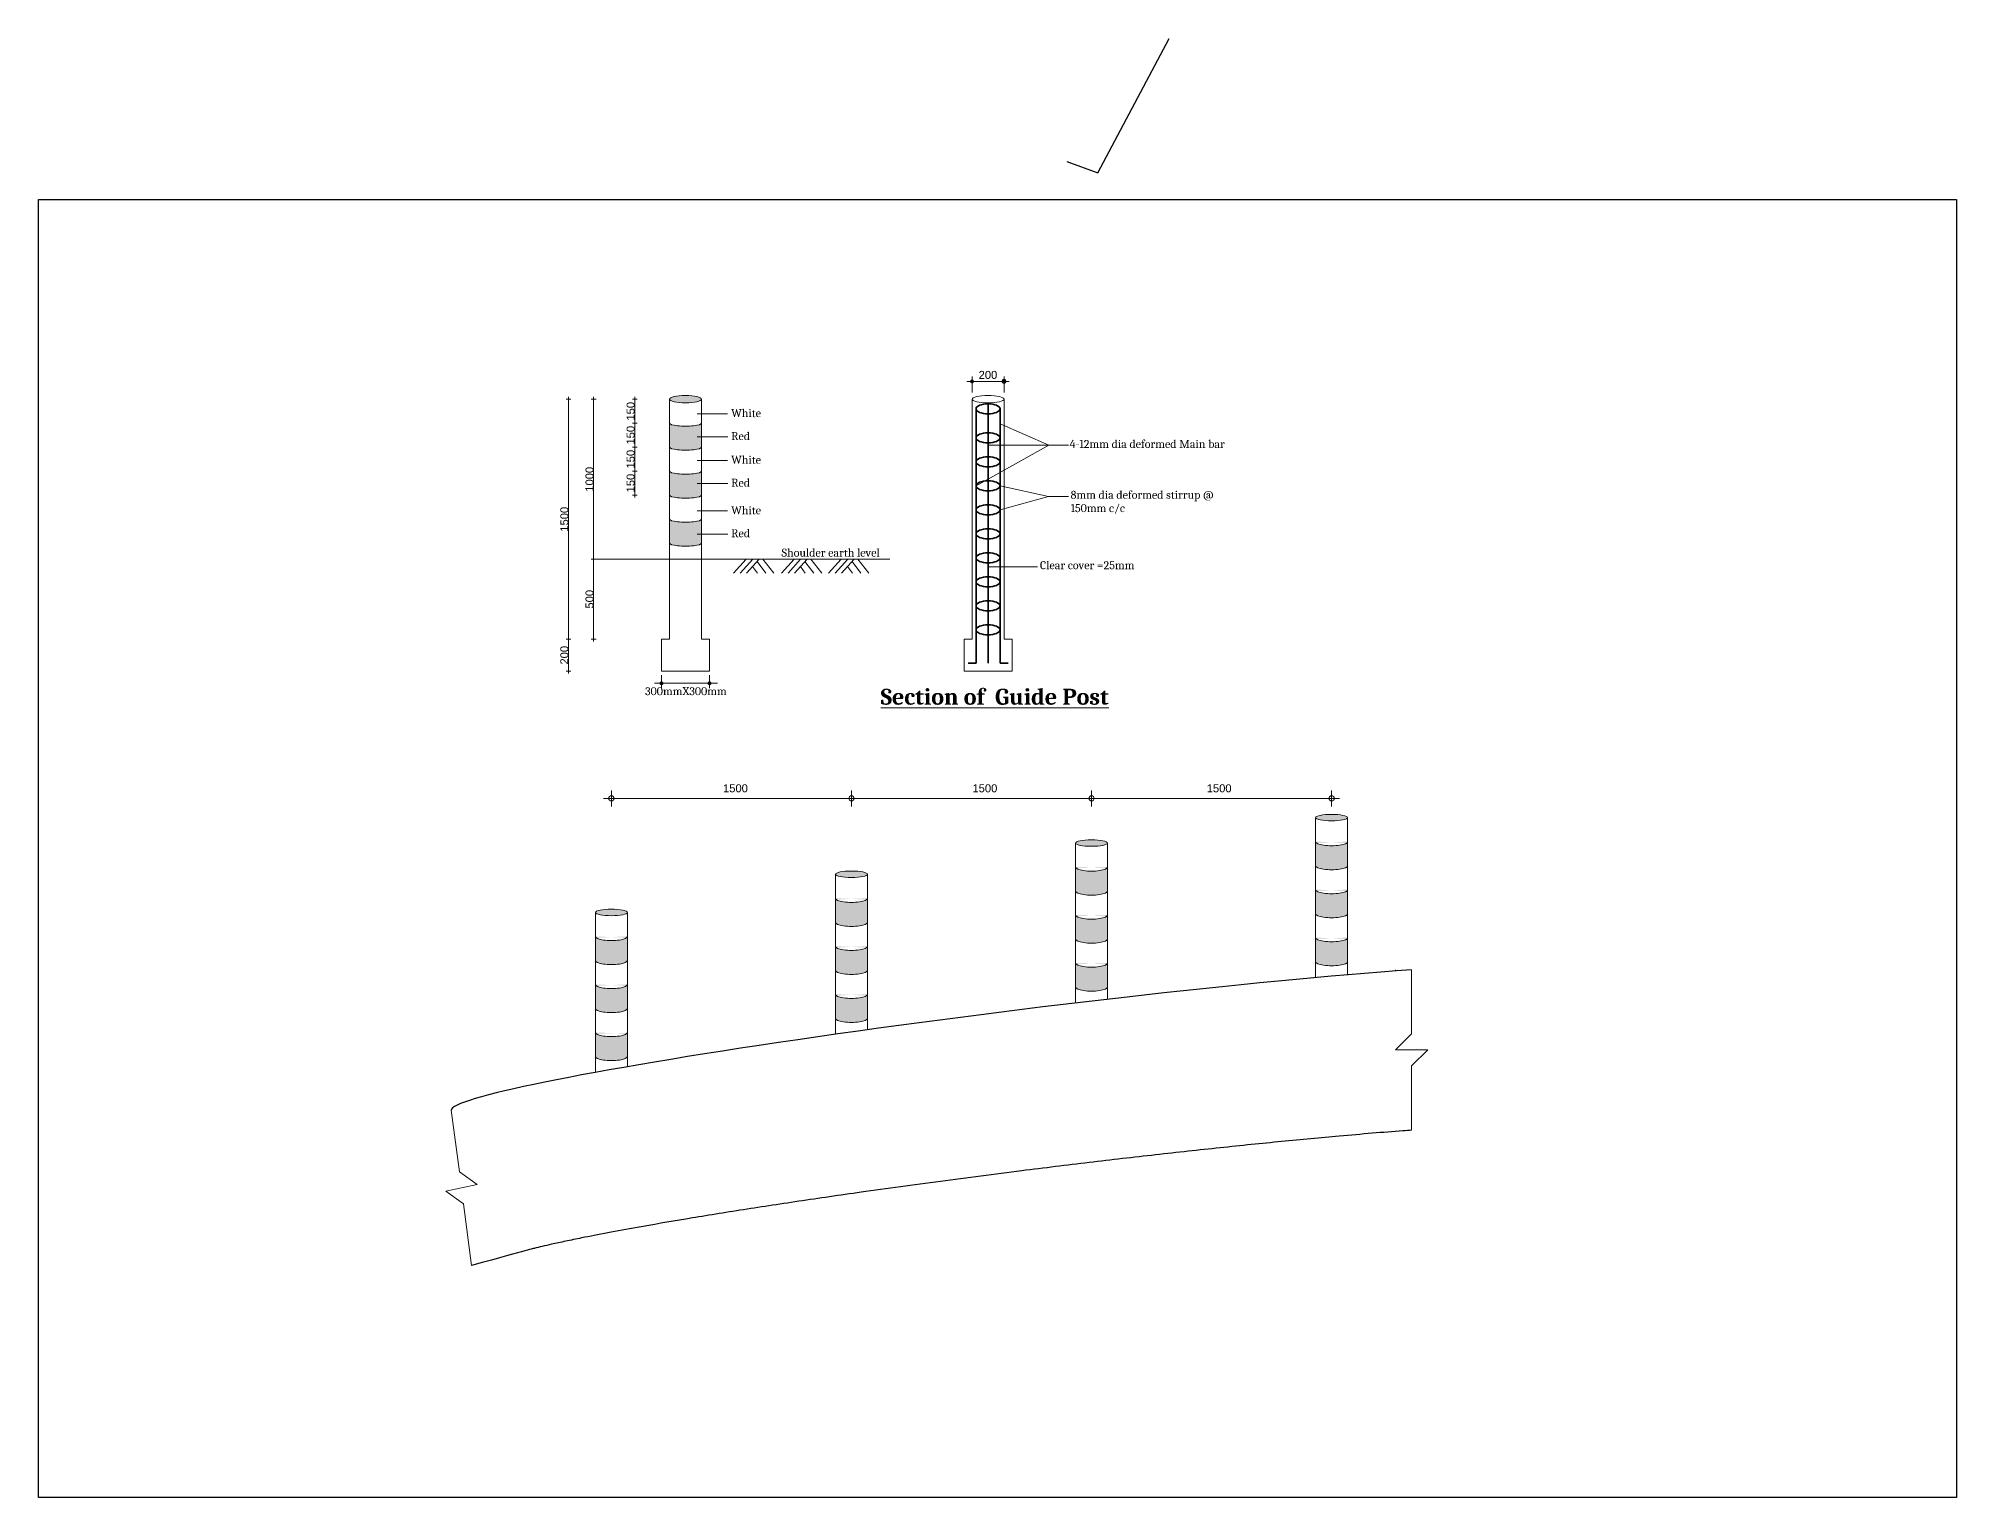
# Model space of a CAD drawing. Header units: millimetres. Extents: x 1231188 to 3899118, y -5478610 to -489530.
# Drawn here: x 2331313 to 2451162, y -3156262 to -3065056 of the extents above; entities that cross this region are included whole.
import ezdxf

# ---------------------------------------------------------------- set-up
doc = ezdxf.new("R2010")
doc.units = ezdxf.units.MM
doc.header["$LTSCALE"] = 25
doc.header["$MEASUREMENT"] = 0
doc.header["$PDMODE"] = 3
doc.layers.get('0').update_dxf_attribs({"lineweight": 13})
doc.layers.get('Defpoints').update_dxf_attribs({"color": 230, "lineweight": 9})
doc.layers.add('DIM', color=8, linetype='Continuous', lineweight=13)
doc.styles.add('SERIFA', font='arial.ttf')
doc.styles.add('style1', font='arial.ttf')
doc.dimstyles.get("Standard").update_dxf_attribs({"dimscale": 0, "dimtxt": 8, "dimasz": 7, "dimexe": 1, "dimexo": 1, "dimgap": 0.25, "dimtad": 1, "dimlfac": 0.0254, "dimzin": 3, "dimdsep": 46, "dimtxsty": 'SERIFA', "dimblk": 'D', "dimcen": 1, "dimse1": 1, "dimse2": 1, "dimclrd": 256, "dimclre": 256, "dimclrt": 6, "dimadec": 0, "dimazin": 0, "dimtfac": 1, "dimtofl": 0, "dimtmove": 2, "dimatfit": 3, "dimldrblk": 'D', "dimfxl": 1, "dimfrac": 1, "dimtolj": 1, "dimtzin": 3, "dimlwd": -1, "dimlwe": -1, "dimarcsym": 0})

# ---------------------------------------------------------------- blocks, each defined once
blk = doc.blocks.new('D')
at = {"layer": 'DIM'}
for p, q in [((-1, 0), (1, 0)), ((0, 1), (0, -1))]:
    blk.add_line(p, q, dxfattribs=at)
at = {"layer": 'DIM', "color": 6, "const_width": 0.25}
blk.add_lwpolyline([(-0.125, 0, 1), (0.125, 0, 1)], format="xyb", close=True, dxfattribs=at)
blk = doc.blocks.new('*D72')
at = {"transparency": 16777216}
blk.add_line((2368573, -3087765), (2368573, -3088961), dxfattribs=at)
at = {"layer": 'Defpoints', "color": 0, "lineweight": -2, "transparency": 16777216}
for p in [(2370743, -3087615), (2368573, -3089111), (2370743, -3089111)]:
    blk.add_point(p, dxfattribs=at)
at = {"transparency": 16777216, "xscale": 150, "yscale": 150, "zscale": 150}
for p, rotation in [((2368573, -3087615), 90), ((2368573, -3089111), 270)]:
    blk.add_blockref('D', p, dxfattribs=dict(at, rotation=rotation))
at = {"color": 6, "transparency": 16777216, "insert": (2368318, -3088363), "char_height": 500, "attachment_point": 5, "rotation": 90, "style": 'SERIFA'}
blk.add_mtext('\\A1;150', dxfattribs=at)
blk = doc.blocks.new('*D67')
at = {"transparency": 16777216}
blk.add_line((2368573, -3089261), (2368573, -3090457), dxfattribs=at)
at = {"layer": 'Defpoints', "color": 0, "lineweight": -2, "transparency": 16777216}
for p in [(2370743, -3089111), (2368573, -3090607), (2370743, -3090607)]:
    blk.add_point(p, dxfattribs=at)
at = {"transparency": 16777216, "xscale": 150, "yscale": 150, "zscale": 150}
for p, rotation in [((2368573, -3089111), 90), ((2368573, -3090607), 270)]:
    blk.add_blockref('D', p, dxfattribs=dict(at, rotation=rotation))
at = {"color": 6, "transparency": 16777216, "insert": (2368318, -3089859), "char_height": 500, "attachment_point": 5, "rotation": 90, "style": 'SERIFA'}
blk.add_mtext('\\A1;150', dxfattribs=at)
blk = doc.blocks.new('*D68')
at = {"transparency": 16777216}
blk.add_line((2368573, -3090757), (2368573, -3091954), dxfattribs=at)
at = {"layer": 'Defpoints', "color": 0, "lineweight": -2, "transparency": 16777216}
for p in [(2370743, -3090607), (2368573, -3092104), (2370743, -3092104)]:
    blk.add_point(p, dxfattribs=at)
at = {"transparency": 16777216, "xscale": 150, "yscale": 150, "zscale": 150}
for p, rotation in [((2368573, -3090607), 90), ((2368573, -3092104), 270)]:
    blk.add_blockref('D', p, dxfattribs=dict(at, rotation=rotation))
at = {"color": 6, "transparency": 16777216, "insert": (2368318, -3091356), "char_height": 500, "attachment_point": 5, "rotation": 90, "style": 'SERIFA'}
blk.add_mtext('\\A1;150', dxfattribs=at)
blk = doc.blocks.new('*D69')
at = {"transparency": 16777216}
blk.add_line((2368573, -3092254), (2368573, -3093450), dxfattribs=at)
at = {"layer": 'Defpoints', "color": 0, "lineweight": -2, "transparency": 16777216}
for p in [(2370743, -3092104), (2368573, -3093600), (2370743, -3093600)]:
    blk.add_point(p, dxfattribs=at)
at = {"transparency": 16777216, "xscale": 150, "yscale": 150, "zscale": 150}
for p, rotation in [((2368573, -3092104), 90), ((2368573, -3093600), 270)]:
    blk.add_blockref('D', p, dxfattribs=dict(at, rotation=rotation))
at = {"color": 6, "transparency": 16777216, "insert": (2368318, -3092852), "char_height": 500, "attachment_point": 5, "rotation": 90, "style": 'SERIFA'}
blk.add_mtext('\\A1;150', dxfattribs=at)
blk = doc.blocks.new('*D73')
at = {"transparency": 16777216}
blk.add_line((2366003, -3087765), (2366003, -3097461), dxfattribs=at)
at = {"layer": 'Defpoints', "color": 0, "lineweight": -2, "transparency": 16777216}
for p in [(2368253, -3087615), (2366003, -3097611), (2370743, -3097611)]:
    blk.add_point(p, dxfattribs=at)
at = {"transparency": 16777216, "xscale": 150, "yscale": 150, "zscale": 150}
for p, rotation in [((2366003, -3087615), 90), ((2366003, -3097611), 270)]:
    blk.add_blockref('D', p, dxfattribs=dict(at, rotation=rotation))
at = {"color": 6, "transparency": 16777216, "insert": (2365748, -3092613), "char_height": 500, "attachment_point": 5, "rotation": 90, "style": 'SERIFA'}
blk.add_mtext('\\A1;1000', dxfattribs=at)
blk = doc.blocks.new('*D74')
at = {"transparency": 16777216}
blk.add_line((2366003, -3097761), (2366003, -3102461), dxfattribs=at)
at = {"layer": 'Defpoints', "color": 0, "lineweight": -2, "transparency": 16777216}
for p in [(2370743, -3097611), (2366003, -3102611), (2368258, -3102611)]:
    blk.add_point(p, dxfattribs=at)
at = {"transparency": 16777216, "xscale": 150, "yscale": 150, "zscale": 150}
for p, rotation in [((2366003, -3097611), 90), ((2366003, -3102611), 270)]:
    blk.add_blockref('D', p, dxfattribs=dict(at, rotation=rotation))
at = {"color": 6, "transparency": 16777216, "insert": (2365748, -3100111), "char_height": 500, "attachment_point": 5, "rotation": 90, "style": 'SERIFA'}
blk.add_mtext('\\A1;500', dxfattribs=at)
blk = doc.blocks.new('*D70')
at = {"transparency": 16777216}
blk.add_line((2364433, -3087765), (2364433, -3102461), dxfattribs=at)
at = {"layer": 'Defpoints', "color": 0, "lineweight": -2, "transparency": 16777216}
for p in [(2370743, -3087615), (2364433, -3102611), (2368263, -3102611)]:
    blk.add_point(p, dxfattribs=at)
at = {"transparency": 16777216, "xscale": 150, "yscale": 150, "zscale": 150}
for p, rotation in [((2364433, -3087615), 90), ((2364433, -3102611), 270)]:
    blk.add_blockref('D', p, dxfattribs=dict(at, rotation=rotation))
at = {"color": 6, "transparency": 16777216, "insert": (2364178, -3095113), "char_height": 500, "attachment_point": 5, "rotation": 90, "style": 'SERIFA'}
blk.add_mtext('\\A1;1500', dxfattribs=at)
blk = doc.blocks.new('*D71')
at = {"transparency": 16777216}
blk.add_line((2364433, -3102761), (2364433, -3104461), dxfattribs=at)
at = {"layer": 'Defpoints', "color": 0, "lineweight": -2, "transparency": 16777216}
for p in [(2368373, -3102611), (2364433, -3104611), (2366673, -3104611)]:
    blk.add_point(p, dxfattribs=at)
at = {"transparency": 16777216, "xscale": 150, "yscale": 150, "zscale": 150}
for p, rotation in [((2364433, -3102611), 90), ((2364433, -3104611), 270)]:
    blk.add_blockref('D', p, dxfattribs=dict(at, rotation=rotation))
at = {"color": 6, "transparency": 16777216, "insert": (2364178, -3103611), "char_height": 500, "attachment_point": 5, "rotation": 90, "style": 'SERIFA'}
blk.add_mtext('\\A1;200', dxfattribs=at)

msp = doc.modelspace()

# ---------------------------------------------------------------- hatches: boundary and pattern name
h = msp.add_hatch(color=256)
h.set_gradient(one_color=1, tint=1)
h.paths.add_polyline_path([(2389646.16807, -3086620.92702, 0.4142135624), (2389768.37091, -3086498.72418), (2389646.16807, -3086498.72418)])
h.paths.add_polyline_path([(2389646.16807, -3086498.72418), (2389523.96524, -3086498.72418, 0.4142135624), (2389646.16807, -3086620.92702)])
h.paths.add_polyline_path([(2389646.16807, -3086376.52135, 0.4142135624), (2389523.96524, -3086498.72418), (2389646.16807, -3086498.72418)])
h.paths.add_polyline_path([(2389646.16807, -3086498.72418), (2389768.37091, -3086498.72418, 0.4142135624), (2389646.16807, -3086376.52135)])
h = msp.add_hatch(color=256)
h.set_gradient(one_color=1, tint=1)
h.paths.add_polyline_path([(2391646.16807, -3086620.92702, 0.4142135624), (2391768.37091, -3086498.72418), (2391646.16807, -3086498.72418)])
h.paths.add_polyline_path([(2391646.16807, -3086498.72418), (2391523.96524, -3086498.72418, 0.4142135624), (2391646.16807, -3086620.92702)])
h.paths.add_polyline_path([(2391646.16807, -3086376.52135, 0.4142135624), (2391523.96524, -3086498.72418), (2391646.16807, -3086498.72418)])
h.paths.add_polyline_path([(2391646.16807, -3086498.72418), (2391768.37091, -3086498.72418, 0.4142135624), (2391646.16807, -3086376.52135)])
h = msp.add_hatch(color=256)
h.set_gradient(color1=(0, 5, 5), one_color=1, tint=1)
edge = h.paths.add_edge_path()
edge.add_ellipse((2371743.37091, -3087611.13127), major_axis=(1000, 0), ratio=0.2302164518, start_angle=0, end_angle=360)
edge = h.paths.add_edge_path()
edge.add_ellipse((2371743.37091, -3090611.13127), major_axis=(1000, 0), ratio=0.1797993077, start_angle=180, end_angle=360)
edge.add_line((2372743.37091, -3090611.13127), (2372743.37091, -3089123.70662))
edge.add_ellipse((2371743.37091, -3089111.13127), major_axis=(1000, 0), ratio=0.1797993077, start_angle=180, end_angle=360, ccw=False)
edge.add_line((2370743.37091, -3089123.70662), (2370743.37091, -3090611.13127))
edge = h.paths.add_edge_path()
edge.add_ellipse((2371743.37091, -3093611.13127), major_axis=(1000, 0), ratio=0.1797993077, start_angle=180, end_angle=360)
edge.add_line((2372743.37091, -3093611.13127), (2372743.37091, -3092123.70662))
edge.add_ellipse((2371743.37091, -3092111.13127), major_axis=(1000, 0), ratio=0.1797993077, start_angle=180, end_angle=360, ccw=False)
edge.add_line((2370743.37091, -3092123.70662), (2370743.37091, -3093611.13127))
edge = h.paths.add_edge_path()
edge.add_ellipse((2371743.37091, -3095111.13127), major_axis=(1000, 0), ratio=0.1797993077, start_angle=180, end_angle=360, ccw=False)
edge.add_line((2370743.37091, -3095123.70662), (2370743.37091, -3096611.13127))
edge.add_ellipse((2371743.37091, -3096611.13127), major_axis=(1000, 0), ratio=0.1797993077, start_angle=180, end_angle=360)
edge.add_line((2372743.37091, -3096611.13127), (2372743.37091, -3095123.70662))
h = msp.add_hatch(color=256)
h.set_gradient(one_color=1, tint=1)
h.paths.add_polyline_path([(2370243.37091, -3105485.92702, 0.4142135624), (2370365.57375, -3105363.72418), (2370243.37091, -3105363.72418)])
h.paths.add_polyline_path([(2370243.37091, -3105363.72418), (2370121.16807, -3105363.72418, 0.4142135624), (2370243.37091, -3105485.92702)])
h.paths.add_polyline_path([(2370243.37091, -3105241.52135, 0.4142135624), (2370121.16807, -3105363.72418), (2370243.37091, -3105363.72418)])
h.paths.add_polyline_path([(2370243.37091, -3105363.72418), (2370365.57375, -3105363.72418, 0.4142135624), (2370243.37091, -3105241.52135)])
h = msp.add_hatch(color=256)
h.set_gradient(one_color=1, tint=1)
h.paths.add_polyline_path([(2373243.37091, -3105485.92702, 0.4142135624), (2373365.57375, -3105363.72418), (2373243.37091, -3105363.72418)])
h.paths.add_polyline_path([(2373243.37091, -3105363.72418), (2373121.16807, -3105363.72418, 0.4142135624), (2373243.37091, -3105485.92702)])
h.paths.add_polyline_path([(2373243.37091, -3105241.52135, 0.4142135624), (2373121.16807, -3105363.72418), (2373243.37091, -3105363.72418)])
h.paths.add_polyline_path([(2373243.37091, -3105363.72418), (2373365.57375, -3105363.72418, 0.4142135624), (2373243.37091, -3105241.52135)])
h = msp.add_hatch(color=256)
h.set_gradient(color1=(0, 5, 5), one_color=1, tint=1)
edge = h.paths.add_edge_path()
edge.add_ellipse((2412113.37091, -3113761.21462), major_axis=(1000, 0), ratio=0.2025382197, start_angle=0, end_angle=360)
edge = h.paths.add_edge_path()
edge.add_ellipse((2412113.37091, -3115261.21462), major_axis=(-1000, 0), ratio=0.2575382197, start_angle=360, end_angle=540, ccw=False)
edge.add_line((2411113.37091, -3115340.97488), (2411113.37091, -3116761.21462))
edge.add_ellipse((2412113.37091, -3116761.21462), major_axis=(-1000, 0), ratio=0.2575382197, start_angle=360, end_angle=540)
edge.add_line((2413113.37091, -3116761.21462), (2413113.37091, -3115340.97488))
edge = h.paths.add_edge_path()
edge.add_ellipse((2412113.37091, -3119761.21462), major_axis=(-1000, 0), ratio=0.2575382197, start_angle=360, end_angle=540)
edge.add_line((2413113.37091, -3119761.21462), (2413113.37091, -3118340.97488))
edge.add_ellipse((2412113.37091, -3118261.21462), major_axis=(-1000, 0), ratio=0.2575382197, start_angle=360, end_angle=540, ccw=False)
edge.add_line((2411113.37091, -3118340.97488), (2411113.37091, -3119761.21462))
edge = h.paths.add_edge_path()
edge.add_ellipse((2412113.37091, -3121261.21462), major_axis=(-1000, 0), ratio=0.2575382197, start_angle=360, end_angle=540, ccw=False)
edge.add_line((2411113.37091, -3121340.97488), (2411113.37091, -3122761.21462))
edge.add_ellipse((2412113.37091, -3122761.21462), major_axis=(-1000, 0), ratio=0.2575382197, start_angle=360, end_angle=540)
edge.add_line((2413113.37091, -3122761.21462), (2413113.37091, -3121340.97488))
h = msp.add_hatch(color=256)
h.set_gradient(color1=(0, 5, 5), one_color=1, tint=1)
edge = h.paths.add_edge_path()
edge.add_ellipse((2397113.37091, -3115350.19182), major_axis=(1000, 0), ratio=0.2025382197, start_angle=0, end_angle=360)
edge = h.paths.add_edge_path()
edge.add_ellipse((2397113.37091, -3118350.19182), major_axis=(-1000, 0), ratio=0.2575382197, start_angle=360, end_angle=540)
edge.add_line((2398113.37091, -3118350.19182), (2398113.37091, -3116929.95208))
edge.add_ellipse((2397113.37091, -3116850.19182), major_axis=(-1000, 0), ratio=0.2575382197, start_angle=360, end_angle=540, ccw=False)
edge.add_line((2396113.37091, -3116929.95208), (2396113.37091, -3118350.19182))
edge = h.paths.add_edge_path()
edge.add_ellipse((2397113.37091, -3119850.19182), major_axis=(-1000, 0), ratio=0.2575382197, start_angle=360, end_angle=540, ccw=False)
edge.add_line((2396113.37091, -3119929.95208), (2396113.37091, -3121350.19182))
edge.add_ellipse((2397113.37091, -3121350.19182), major_axis=(-1000, 0), ratio=0.2575382197, start_angle=360, end_angle=540)
edge.add_line((2398113.37091, -3121350.19182), (2398113.37091, -3119929.95208))
edge = h.paths.add_edge_path()
edge.add_ellipse((2397113.37091, -3122850.19182), major_axis=(-1000, 0), ratio=0.2575382197, start_angle=360, end_angle=540, ccw=False)
edge.add_line((2396113.37091, -3122929.95208), (2396113.37091, -3124350.19182))
edge.add_ellipse((2397113.37091, -3124350.19182), major_axis=(-1000, 0), ratio=0.2575382197, start_angle=360, end_angle=540)
edge.add_line((2398113.37091, -3124350.19182), (2398113.37091, -3122929.95208))
h = msp.add_hatch(color=256)
h.set_gradient(color1=(0, 5, 5), one_color=1, tint=1)
edge = h.paths.add_edge_path()
edge.add_ellipse((2382113.37091, -3117301.96309), major_axis=(1000, 0), ratio=0.2025382197, start_angle=0, end_angle=360)
edge = h.paths.add_edge_path()
edge.add_ellipse((2382113.37091, -3118801.96309), major_axis=(-1000, 0), ratio=0.2575382197, start_angle=360, end_angle=540, ccw=False)
edge.add_line((2381113.37091, -3118881.72335), (2381113.37091, -3120301.96309))
edge.add_ellipse((2382113.37091, -3120301.96309), major_axis=(-1000, 0), ratio=0.2575382197, start_angle=360, end_angle=540)
edge.add_line((2383113.37091, -3120301.96309), (2383113.37091, -3118881.72335))
edge = h.paths.add_edge_path()
edge.add_ellipse((2382113.37091, -3123301.96309), major_axis=(-1000, 0), ratio=0.2575382197, start_angle=360, end_angle=540)
edge.add_line((2383113.37091, -3123301.96309), (2383113.37091, -3121881.72335))
edge.add_ellipse((2382113.37091, -3121801.96309), major_axis=(-1000, 0), ratio=0.2575382197, start_angle=360, end_angle=540, ccw=False)
edge.add_line((2381113.37091, -3121881.72335), (2381113.37091, -3123301.96309))
edge = h.paths.add_edge_path()
edge.add_ellipse((2382113.37091, -3124801.96309), major_axis=(-1000, 0), ratio=0.2575382197, start_angle=360, end_angle=540, ccw=False)
edge.add_line((2381113.37091, -3124881.72335), (2381113.37091, -3126301.96309))
edge.add_ellipse((2382113.37091, -3126301.96309), major_axis=(-1000, 0), ratio=0.2575382197, start_angle=360, end_angle=540)
edge.add_line((2383113.37091, -3126301.96309), (2383113.37091, -3124881.72335))
h = msp.add_hatch(color=256)
h.set_gradient(color1=(0, 5, 5), one_color=1, tint=1)
edge = h.paths.add_edge_path()
edge.add_ellipse((2367113.37091, -3119686.2723), major_axis=(1000, 0), ratio=0.2025382197, start_angle=0, end_angle=360)
edge = h.paths.add_edge_path()
edge.add_ellipse((2367113.37091, -3121186.2723), major_axis=(-1000, 0), ratio=0.2575382197, start_angle=360, end_angle=540, ccw=False)
edge.add_line((2366113.37091, -3121266.03256), (2366113.37091, -3122686.2723))
edge.add_ellipse((2367113.37091, -3122686.2723), major_axis=(-1000, 0), ratio=0.2575382197, start_angle=360, end_angle=540)
edge.add_line((2368113.37091, -3122686.2723), (2368113.37091, -3121266.03256))
edge = h.paths.add_edge_path()
edge.add_ellipse((2367113.37091, -3125686.2723), major_axis=(-1000, 0), ratio=0.2575382197, start_angle=360, end_angle=540)
edge.add_line((2368113.37091, -3125686.2723), (2368113.37091, -3124266.03256))
edge.add_ellipse((2367113.37091, -3124186.2723), major_axis=(-1000, 0), ratio=0.2575382197, start_angle=360, end_angle=540, ccw=False)
edge.add_line((2366113.37091, -3124266.03256), (2366113.37091, -3125686.2723))
edge = h.paths.add_edge_path()
edge.add_ellipse((2367113.37091, -3128686.2723), major_axis=(-1000, 0), ratio=0.2575382197, start_angle=360, end_angle=540)
edge.add_line((2368113.37091, -3128686.2723), (2368113.37091, -3127270.50735))
edge.add_ellipse((2367113.91807, -3127186.2723), major_axis=(-1000, 0), ratio=0.2575382197, start_angle=360, end_angle=538.1045335193, ccw=False)
edge.add_line((2366113.37091, -3127264.95478), (2366113.37091, -3128686.2723))

# ---------------------------------------------------------------- linework, layer by layer
for p, q in [((2389318.37091, -3086498.72418), (2391958.37091, -3086498.72418)), ((2389646.16807, -3087198.72418), (2389646.16807, -3086198.72418)), ((2391646.16807, -3087198.72418), (2391646.16807, -3086198.72418)), ((2370743.37091, -3102611.13127), (2370743.37091, -3087611.13127)), ((2372743.37091, -3102611.13127), (2372743.37091, -3087611.13127)), ((2389646.16807, -3102611.13127), (2389646.16807, -3087611.13127)), ((2391646.16807, -3102611.13127), (2391646.16807, -3087611.13127)), ((2372471.54123, -3088516.15918), (2374377.09298, -3088516.15918)), ((2391396.16807, -3089146.7063), (2394443.1042, -3090478.54412)), ((2372473.08169, -3089966.2711), (2374395.90636, -3089966.2711)), ((2389896.16807, -3093022.44843), (2394443.1042, -3090478.54412)), ((2394443.1042, -3090478.54412), (2390646.16807, -3090478.54412)), ((2394443.1042, -3090478.54412), (2395670.33932, -3090478.54412)), ((2372471.54123, -3091431.63915), (2374377.09298, -3091431.63915)), ((2372473.08169, -3092881.75107), (2374395.90636, -3092881.75107)), ((2391396.16807, -3093022.44949), (2394432.37858, -3093683.23518)), ((2391396.16807, -3094522.44953), (2394432.37858, -3093683.23518)), ((2394432.37858, -3093683.23518), (2395664.38314, -3093683.23518)), ((2372471.54123, -3094588.57668), (2374377.09298, -3094588.57668)), ((2372473.08169, -3096038.6886), (2374395.90636, -3096038.6886)), ((2366034.62091, -3097611.13127), (2380110.83425, -3097611.13127)), ((2375537.79103, -3097611.13127), (2374752.4766, -3098476.80337)), ((2375942.84247, -3097611.13127), (2375157.52804, -3098476.80337)), ((2376347.89391, -3097611.13127), (2375562.57948, -3098476.80337)), ((2375934.10151, -3098067.26518), (2376238.02954, -3098476.80337)), ((2376215.6232, -3097756.93664), (2376764.39183, -3098476.80337)), ((2376578.96871, -3097611.13127), (2377266.82884, -3098476.80337)), ((2378529.3569, -3097611.13127), (2377744.04247, -3098476.80337)), ((2378934.40834, -3097611.13127), (2378149.09391, -3098476.80337)), ((2379339.45978, -3097611.13127), (2378554.14535, -3098476.80337)), ((2378925.66738, -3098067.26518), (2379229.59541, -3098476.80337)), ((2379207.18907, -3097756.93664), (2379755.9577, -3098476.80337)), ((2379570.53458, -3097611.13127), (2380258.39471, -3098476.80337)), ((2380110.83425, -3097611.13127), (2384502.81519, -3097611.13127)), ((2381472.56524, -3097611.13127), (2380687.25081, -3098476.80337)), ((2381877.61668, -3097611.13127), (2381092.30225, -3098476.80337)), ((2382282.66812, -3097611.13127), (2381497.35369, -3098476.80337)), ((2381868.87571, -3098067.26518), (2382172.80374, -3098476.80337)), ((2382150.3974, -3097756.93664), (2382699.16604, -3098476.80337)), ((2382513.74292, -3097611.13127), (2383201.60304, -3098476.80337)), ((2390646.16807, -3098085.24632), (2393732.07368, -3098085.24632)), ((2370243.37091, -3102611.13127), (2370743.37091, -3102611.13127)), ((2370243.37091, -3104611.13127), (2370243.37091, -3102611.13127)), ((2372743.37091, -3102611.13127), (2373243.37091, -3102611.13127)), ((2373243.37091, -3104611.13127), (2373243.37091, -3102611.13127)), ((2389146.16807, -3102611.13127), (2389646.16807, -3102611.13127)), ((2389146.16807, -3104611.13127), (2389146.16807, -3102611.13127)), ((2391646.16807, -3102611.13127), (2392146.16807, -3102611.13127)), ((2392146.16807, -3104611.13127), (2392146.16807, -3102611.13127)), ((2370243.37091, -3104611.13127), (2373243.37091, -3104611.13127)), ((2370243.37091, -3104863.72418), (2370243.37091, -3105663.72418)), ((2373243.37091, -3104863.72418), (2373243.37091, -3105663.72418)), ((2389146.16807, -3104611.13127), (2392146.16807, -3104611.13127)), ((2369803.37091, -3105363.72418), (2373753.37091, -3105363.72418)), ((2367113.37091, -3113058.6764), (2367113.37091, -3112058.6764)), ((2382113.37091, -3113058.6764), (2382113.37091, -3112058.6764)), ((2397113.37091, -3113058.6764), (2397113.37091, -3112058.6764)), ((2412113.37091, -3113058.6764), (2412113.37091, -3112058.6764)), ((2412613.37091, -3112558.6764), (2366613.37091, -3112558.6764)), ((2411113.37091, -3123761.21462), (2411113.37091, -3113761.21462)), ((2413113.37091, -3123584.83693), (2413113.37091, -3113761.21462)), ((2396113.37091, -3125350.19182), (2396113.37091, -3115350.19182)), ((2398113.37091, -3125115.88704), (2398113.37091, -3115350.19182)), ((2381113.37091, -3127301.96309), (2381113.37091, -3117301.96309)), ((2383113.37091, -3127021.24752), (2383113.37091, -3117301.96309)), ((2366113.37091, -3129686.2723), (2366113.37091, -3119686.2723)), ((2368113.37091, -3129329.64723), (2368113.37091, -3119686.2723)), ((2416113.37091, -3123343.00426), (2416113.37091, -3123269.6832)), ((2417113.37091, -3127282.90723), (2417113.37091, -3123269.6832)), ((2368112.82375, -3125694.79066), (2368113.37091, -3125694.79066)), ((2417113.37091, -3127282.90723), (2416113.37091, -3128282.90723)), ((2417113.37091, -3128282.90723), (2416113.37091, -3128282.90723)), ((2416113.37091, -3128282.90723), (2418113.37091, -3128282.90723)), ((2418113.37091, -3128282.90723), (2417113.37091, -3129282.90723)), ((2417113.37091, -3133296.13127), (2417113.37091, -3129282.90723)), ((2357113.37091, -3132048.92503), (2357618.26403, -3135906.53824)), ((2358729.50279, -3136691.28973), (2357618.26403, -3135906.53824)), ((2356767.42504, -3137111.35949), (2358729.50279, -3136691.28973)), ((2357878.6638, -3137896.11097), (2356767.42504, -3137111.35949)), ((2357878.6638, -3137896.11097), (2358383.55692, -3141753.72418))]:
    msp.add_line(p, q)
at = {"lineweight": 35}
for p, q in [((2389896.16807, -3104111.13127), (2389896.16807, -3088210.67396)), ((2390646.16807, -3104111.13127), (2390646.16807, -3087898.89844)), ((2391396.16807, -3104111.13127), (2391396.16807, -3088210.6729)), ((2389396.16807, -3104111.13127), (2389896.16807, -3104111.13127)), ((2391396.16807, -3104111.13127), (2391896.16807, -3104111.13127))]:
    msp.add_line(p, q, dxfattribs=at)
for centre, radius in [((2391646.16807, -3086498.72418), 122.20284), ((2367113.37091, -3112558.6764), 162.45486), ((2382113.37091, -3112558.6764), 162.45486), ((2397113.37091, -3112558.6764), 162.45486), ((2412113.37091, -3112558.6764), 162.45486)]:
    msp.add_circle(centre, radius)
for centre, ratio in [((2371743.37091, -3087611.13127), 0.2302164518), ((2390646.16807, -3087611.13127), 0.2302164518), ((2412113.37091, -3113761.21462), 0.2025382197), ((2397113.37091, -3115350.19182), 0.2025382197), ((2382113.37091, -3117301.96309), 0.2025382197), ((2367113.37091, -3119686.2723), 0.2025382197)]:
    msp.add_ellipse(centre, major_axis=(1000, 0), ratio=ratio)
for centre in [(2390646.16807, -3088210.67396), (2390646.16807, -3090022.44843), (2390646.16807, -3091522.44843), (2390646.16807, -3093022.44843), (2390646.16807, -3094522.44843), (2390646.16807, -3096022.44843), (2390646.16807, -3097522.44843), (2390646.16807, -3099022.44843), (2390646.16807, -3100522.44843), (2390646.16807, -3102022.44843)]:
    msp.add_ellipse(centre, major_axis=(750, 0), ratio=0.415700699, dxfattribs=at)
for centre, major_axis, ratio, start_param, end_param in [((2371743.37091, -3089111.13127), (1000, 0), 0.1797993077, 3.1415926536, 6.2831853072), ((2371743.37091, -3090611.13127), (1000, 0), 0.1797993077, 3.1415926536, 6.2831853072), ((2371743.37091, -3092111.13127), (1000, 0), 0.1797993077, 3.1415926536, 6.2831853072), ((2371743.37091, -3093611.13127), (1000, 0), 0.1797993077, 3.1415926536, 6.2831853072), ((2371743.37091, -3095111.13127), (1000, 0), 0.1797993077, 3.1415926536, 6.2831853072), ((2371743.37091, -3096611.13127), (1000, 0), 0.1797993077, 3.1415926536, 6.2831853072), ((2412113.37091, -3115261.21462), (-1000, 0), 0.2575382197, 6.2831853072, 9.4247779608), ((2397113.37091, -3116850.19182), (-1000, 0), 0.2575382197, 6.2831853072, 9.4247779608), ((2412113.37091, -3116761.21462), (-1000, 0), 0.2575382197, 6.2831853072, 9.4247779608), ((2397113.37091, -3118350.19182), (-1000, 0), 0.2575382197, 6.2831853072, 9.4247779608), ((2412113.37091, -3118261.21462), (-1000, 0), 0.2575382197, 6.2831853072, 9.4247779608), ((2382113.37091, -3118801.96309), (-1000, 0), 0.2575382197, 6.2831853072, 9.4247779608), ((2382113.37091, -3120301.96309), (-1000, 0), 0.2575382197, 6.2831853072, 9.4247779608), ((2397113.37091, -3119850.19182), (-1000, 0), 0.2575382197, 6.2831853072, 9.4247779608), ((2412113.37091, -3119761.21462), (-1000, 0), 0.2575382197, 6.2831853072, 9.4247779608), ((2367113.37091, -3121186.2723), (-1000, 0), 0.2575382197, 6.2831853072, 9.4247779608), ((2382113.37091, -3121801.96309), (-1000, 0), 0.2575382197, 6.2831853072, 9.4247779608), ((2397113.37091, -3121350.19182), (-1000, 0), 0.2575382197, 6.2831853072, 9.4247779608), ((2412113.37091, -3121261.21462), (-1000, 0), 0.2575382197, 6.2831853072, 9.4247779608), ((2367113.37091, -3122686.2723), (-1000, 0), 0.2575382197, 6.2831853072, 9.4247779608), ((2397113.37091, -3122850.19182), (-1000, 0), 0.2575382197, 6.2831853072, 9.4247779608), ((2412113.37091, -3122761.21462), (-1000, 0), 0.2575382197, 6.2831853072, 9.4247779608), ((2367113.37091, -3124186.2723), (-1000, 0), 0.2575382197, 6.2831853072, 9.4247779608), ((2382113.37091, -3123301.96309), (-1000, 0), 0.2575382197, 6.2831853072, 9.4247779608), ((2397113.37091, -3124350.19182), (-1000, 0), 0.2575382197, 6.2831853072, 9.4247779608), ((2382113.37091, -3124801.96309), (-1000, 0), 0.2575382197, 6.2831853072, 9.4247779608), ((2367113.37091, -3125686.2723), (-1000, 0), 0.2575382197, 6.2831853072, 9.4247779608), ((2382113.37091, -3126301.96309), (-1000, 0), 0.2575382197, 6.2831853072, 9.4247779608), ((2367113.91807, -3127186.2723), (-1000, 0), 0.2575382197, 6.2831853072, 9.4247779608), ((2367113.37091, -3128686.2723), (-1000, 0), 0.2575382197, 6.2831853072, 9.4247779608), ((2392113.37091, -3127671.82128), (-35000, -4377.10376), 0.0516156378, 6.2831853072, 6.2837766558)]:
    msp.add_ellipse(centre, major_axis=major_axis, ratio=ratio, start_param=start_param, end_param=end_param)
at = {"lineweight": 30}
msp.add_ellipse((2392113.37091, -3127671.82128), major_axis=(35000, 4377.10376), ratio=0.0516156378, start_param=0.7687596684, end_param=3.1421840022, dxfattribs=at)
msp.add_open_spline([(2417113.37091, -3133296.13127), (2416934.93186, -3133309.39266), (2416754.36079, -3133323.0113), (2415330.99182, -3133431.90167), (2413994.61118, -3133543.182), (2411429.78233, -3133772.34792), (2410227.40737, -3133885.15475), (2407740.13016, -3134128.91121), (2406455.22595, -3134259.85976), (2403823.59051, -3134537.84957), (2402476.86298, -3134684.88984), (2399742.8634, -3134992.77374), (2398355.5978, -3135153.61634), (2395562.22467, -3135486.60624), (2394156.12488, -3135658.7525), (2391048.71249, -3136049.14601), (2389348.13691, -3136269.42219), (2385990.4164, -3136717.60705), (2384333.29082, -3136945.51361), (2381386.58801, -3137363.13814), (2380083.84036, -3137552.47834), (2377554.36434, -3137929.67405), (2376327.63698, -3138117.53033), (2373970.25023, -3138488.60343), (2372839.58342, -3138671.82345), (2370693.78222, -3139030.31987), (2369678.62135, -3139205.60558), (2368084.95888, -3139490.63496), (2367470.34113, -3139603.47409), (2366310.17144, -3139822.42597), (2365764.59733, -3139928.54702), (2364906.10171, -3140100.96023), (2364573.31328, -3140169.44304), (2363947.02899, -3140301.6287), (2363653.51967, -3140365.3374), (2363172.87845, -3140472.73081), (2362976.9179, -3140517.6152), (2362612.19958, -3140603.28563), (2362443.43036, -3140644.07752), (2362209.52669, -3140702.24737), (2362133.48798, -3140721.47617), (2358383.55692, -3141753.72418)], degree=3, knots=[0.7985666353, 0.7985666353, 0.7985666353, 0.7985666353, 0.8206601568, 0.8206601568, 0.9707445131, 0.9707445131, 1.0929402461, 1.0929402461, 1.2151359792, 1.2151359792, 1.3373317122, 1.3373317122, 1.4595274452, 1.4595274452, 1.5817231783, 1.5817231783, 1.7298684677, 1.7298684677, 1.8780137572, 1.8780137572, 1.9999554732, 1.9999554732, 2.1218971893, 2.1218971893, 2.2438389054, 2.2438389054, 2.3657806214, 2.3657806214, 2.4488916505, 2.4488916505, 2.5320026796, 2.5320026796, 2.589490863, 2.589490863, 2.6469790463, 2.6469790463, 2.6910339086, 2.6910339086, 2.7350887709, 2.7350887709, 2.7580355982, 2.7580355982, 2.7580355982, 2.7580355982], dxfattribs=at)
at = {"layer": 'Defpoints', "color": 5, "lineweight": -2, "ltscale": 100}
msp.add_lwpolyline([(2395579, -3072751), (2397500.5, -3073458.5), (2401954, -3065056)], dxfattribs=at)
at = {"layer": 'Defpoints', "lineweight": -2, "ltscale": 100}
msp.add_lwpolyline([(2331313.43662, -3075129.18721), (2451161.64354, -3075129.18721), (2451161.64354, -3156262.23104), (2331313.43662, -3156262.23104)], close=True, dxfattribs=at)

# ---------------------------------------------------------------- texts
at = {"attachment_point": 1, "style": 'style1'}
for s, insert, char_height, width in [('{\\fArial|b0|i0|c238|p34;200}', (2390058.37091, -3085840.07242), 500, 14992.3979871), ('{\\fCambria Math|b0|i0|c0|p18; White}', (2374432.21227, -3088227.95897), 500, 14992.3979871), ('WHITE', (2374832.01575, -3088211.97286), 2, 1626.370531), ('White', (2373456.45023, -3088516.15918), 2, 37.0808126), ('{\\fCambria|b0|i0|c0|p18; Red}', (2374432.21227, -3089662.98539), 500, 14992.3979871), ('{\\fCambria|b0|i0|c238|p18;4-12mm dia deformed Main bar}', (2395743.02908, -3090154.45314), 500, 14992.3979871), ('{\\fCambria Math|b0|i0|c0|p18; White}', (2374432.21227, -3091143.43894), 500, 14992.3979871), ('WHITE', (2374832.01575, -3091127.45283), 2, 1626.370531), ('{\\fCambria|b0|i0|c0|p18; Red}', (2374432.21227, -3092578.46536), 500, 14992.3979871), ('{\\fCambria Math|b0|i0|c0|p18; White}', (2374432.21227, -3094300.37647), 500, 14992.3979871), ('WHITE', (2374832.01575, -3094284.39035), 2, 1626.370531), ('{\\fCambria|b0|i0|c0|p18;8mm dia deformed stirrup @\\P150mm c/c}', (2395804.60754, -3093333.14268), 500, 14992.3979871), ('{\\fCambria|b0|i0|c0|p18; Red}', (2374432.21227, -3095735.40288), 500, 14992.3979871), ('{\\fCambria|b0|i0|c0|p18;Shoulder earth level}', (2377748.01322, -3096948.4357), 500, 14992.3979871), ('{\\fCambria|b0|i0|c0|p18;Clear cover =25mm}', (2393891.10398, -3097732.81177), 500, 14992.3979871), ('{\\fCambria|b0|i0|c0|p18;300mmX300mm}', (2369214.20613, -3105606.80042), 500, 14992.3979871), ('{\\fCambria|b1|i0|c0|p18;\\LSection of  Guide Post}', (2383938.37091, -3105703.54655), 1000, 49774.7741837), ('1500', (2374088.37091, -3111677.33891), 500, 14992.3979871), ('1500', (2389673.37091, -3111677.33891), 500, 14992.3979871), ('1500', (2404308.37091, -3111677.33891), 500, 14992.3979871)]:
    msp.add_mtext(s, dxfattribs=dict(at, insert=insert, char_height=char_height, width=width))

# ---------------------------------------------------------------- dimensions: what is measured, and where the dimension line sits
for base, p1, p2, text, picture, middle in [((2364433.37091, -3102611.13127), (2370743.49641, -3087614.77853), (2368263.37091, -3102611.13127), '1500', '*D70', (2364177.83442, -3095112.9549)), ((2366003.37091, -3097611.13127), (2368253.37091, -3087614.77853), (2370743.37091, -3097611.13127), '1000', '*D73', (2365747.83442, -3092612.9549)), ((2368573.37091, -3089111.13127), (2370743.49641, -3087614.77853), (2370743.37091, -3089111.13127), '150', '*D72', (2368317.83442, -3088362.9549)), ((2368573.37091, -3090607.484), (2370743.49641, -3089111.13127), (2370743.37091, -3090607.484), '150', '*D67', (2368317.83442, -3089859.30763)), ((2368573.37091, -3092103.83674), (2370743.49641, -3090607.484), (2370743.37091, -3092103.83674), '150', '*D68', (2368317.83442, -3091355.66037)), ((2368573.37091, -3093600.18948), (2370743.49641, -3092103.83674), (2370743.37091, -3093600.18948), '150', '*D69', (2368317.83442, -3092852.01311)), ((2366003.37091, -3102611.13127), (2370743.37091, -3097611.13127), (2368258.37091, -3102611.13127), '500', '*D74', (2365747.83442, -3100111.13127)), ((2364433.37091, -3104611.13127), (2368373.37091, -3102611.13127), (2366673.37091, -3104611.13127), '200', '*D71', (2364177.83442, -3103611.13127))]:
    dim = msp.add_linear_dim(base=base, p1=p1, p2=p2, angle=90, text=text, dimstyle='Standard', override={"dimscale": 1, "dimtxt": 500, "dimasz": 150, "dimpost": 'm'})
    dim.commit()
    dim.dimension.update_dxf_attribs({"geometry": picture, "text_midpoint": middle})

doc.saveas('drawing.dxf')
